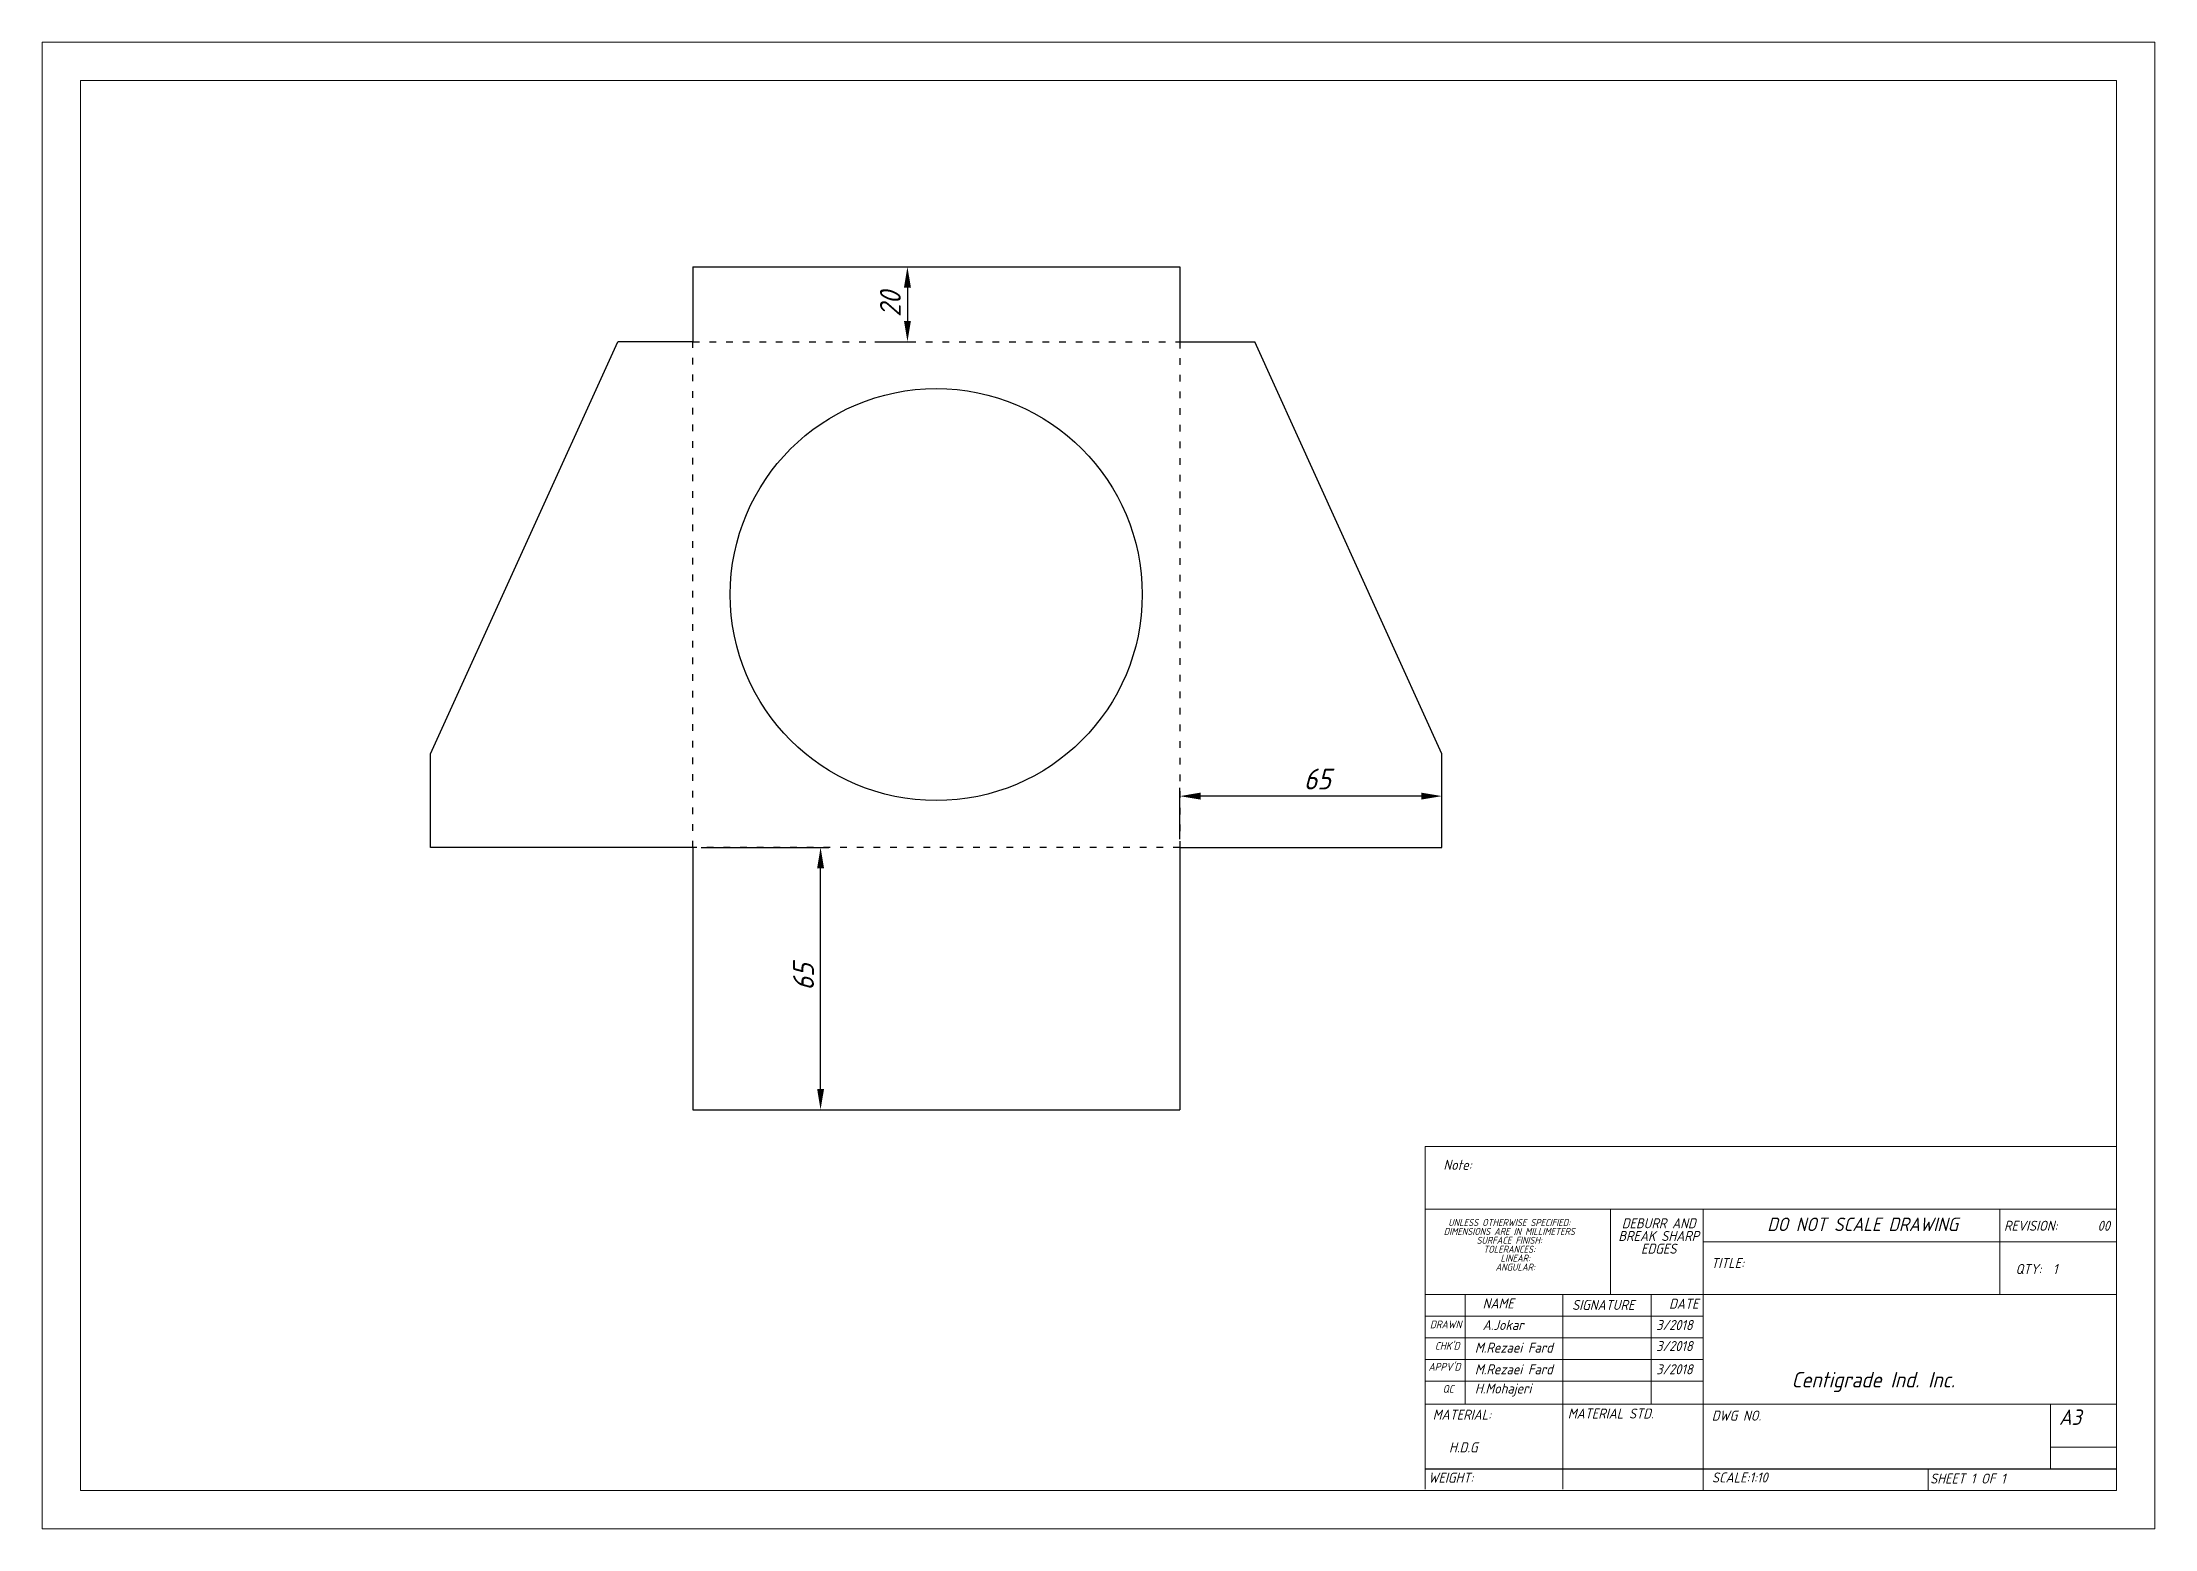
# Model space of a CAD drawing. Header units: millimetres. Extents: x 1506 to 5313, y 7415 to 10093.
import ezdxf

# ---------------------------------------------------------------- set-up
doc = ezdxf.new("R2010")
doc.units = ezdxf.units.MM
doc.linetypes.add('ACAD_ISO03W100', pattern=[30, 12, -18])
doc.linetypes.add('SLD-Solid', pattern=[0])
doc.styles.add('GENISO', font='geniso.shx', dxfattribs={"oblique": 15})
doc.dimstyles.new('Scale 1B2', dxfattribs={"dimscale": 15, "dimtxt": 2.5, "dimasz": 2.5, "dimexe": 1, "dimexo": 1, "dimgap": 0.8, "dimtad": 1, "dimdec": 0, "dimlfac": 0.5, "dimzin": 0, "dimtxsty": 'GENISO', "dimcen": 2.5, "dimclrd": 1, "dimclre": 1, "dimclrt": 256, "dimadec": 0, "dimazin": 0, "dimtfac": 1, "dimtdec": 0, "dimtmove": 0, "dimatfit": 3, "dimfxl": 1, "dimtzin": 0, "dimlwd": -1, "dimlwe": -1, "dimarcsym": 0})

# ---------------------------------------------------------------- blocks, each defined once
blk = doc.blocks.new('*D20')
at = {"color": 1, "transparency": 16777216}
for p, q in [((2693.5, 8642.8), (2923.8, 8642.8)), ((2908.8, 8207.8), (2908.8, 8605.3)), ((2693.5, 8170.3), (2923.8, 8170.3))]:
    blk.add_line(p, q, dxfattribs=at)
for points in [[(2902.6, 8605.3), (2915.1, 8605.3), (2908.8, 8642.8)], [(2902.6, 8207.8), (2915.1, 8207.8), (2908.8, 8170.3)]]:
    blk.add_solid(points, dxfattribs=at)
at = {"layer": 'Defpoints', "color": 0, "transparency": 16777216}
for p in [(2678.5, 8642.8), (2908.8, 8642.8), (2678.5, 8170.3)]:
    blk.add_point(p, dxfattribs=at)
at = {"transparency": 16777216, "insert": (2878.1, 8409.4), "char_height": 37.5, "attachment_point": 5, "rotation": 90, "style": 'GENISO'}
blk.add_mtext('65', dxfattribs=at)
blk = doc.blocks.new('*D23')
at = {"color": 1, "transparency": 16777216}
for p, q in [((3556, 8657.8), (3556, 8750.2)), ((3991, 8735.2), (3593.5, 8735.2)), ((4028.5, 8657.8), (4028.5, 8750.2))]:
    blk.add_line(p, q, dxfattribs=at)
for points in [[(3593.5, 8741.5), (3593.5, 8729), (3556, 8735.2)], [(3991, 8741.5), (3991, 8729), (4028.5, 8735.2)]]:
    blk.add_solid(points, dxfattribs=at)
at = {"layer": 'Defpoints', "color": 0, "transparency": 16777216}
for p in [(3556, 8735.2), (3556, 8642.8), (4028.5, 8642.8)]:
    blk.add_point(p, dxfattribs=at)
at = {"transparency": 16777216, "insert": (3803.8, 8766), "char_height": 37.5, "attachment_point": 5, "style": 'GENISO'}
blk.add_mtext('65', dxfattribs=at)
blk = doc.blocks.new('*D24')
at = {"color": 1, "transparency": 16777216}
for p, q in [((3006.5, 9689), (3080.3, 9689)), ((3065.3, 9651.5), (3065.3, 9591.5)), ((3006.5, 9554), (3080.3, 9554))]:
    blk.add_line(p, q, dxfattribs=at)
for points in [[(3059.1, 9651.5), (3071.6, 9651.5), (3065.3, 9689)], [(3059.1, 9591.5), (3071.6, 9591.5), (3065.3, 9554)]]:
    blk.add_solid(points, dxfattribs=at)
at = {"layer": 'Defpoints', "color": 0, "transparency": 16777216}
for p in [(2991.5, 9689), (2991.5, 9554), (3065.3, 9554)]:
    blk.add_point(p, dxfattribs=at)
at = {"transparency": 16777216, "insert": (3034.6, 9621.5), "char_height": 37.5, "attachment_point": 5, "rotation": 90, "style": 'GENISO'}
blk.add_mtext('20', dxfattribs=at)

msp = doc.modelspace()

# ---------------------------------------------------------------- linework, layer by layer
for p, q in [((2678.5, 9689), (3556, 9689)), ((2678.5, 9689), (2678.5, 9554)), ((3556, 9689), (3556, 9554)), ((2206, 8811.5), (2543.5, 9554)), ((2678.5, 9554), (2543.5, 9554)), ((3556, 9554), (3691, 9554)), ((4028.5, 8811.5), (3691, 9554)), ((2206, 8642.8), (2206, 8811.5)), ((4028.5, 8642.8), (4028.5, 8811.5)), ((2678.5, 8642.8), (2206, 8642.8)), ((2678.5, 8642.8), (2678.5, 8170.3)), ((3556, 8642.8), (4028.5, 8642.8)), ((3556, 8642.8), (3635.7, 8642.8)), ((3556, 8642.8), (3556, 8170.3)), ((2678.5, 8170.3), (3556, 8170.3)), ((3998.4, 7523), (5244, 7523))]:
    msp.add_line(p, q)
at = {"linetype": 'ACAD_ISO03W100'}
for p, q in [((2678.5, 8642.8), (2678.5, 9554)), ((2678.5, 9554), (3556, 9554)), ((3556, 9554), (3556, 8642.8)), ((3556, 8642.8), (2678.5, 8642.8))]:
    msp.add_line(p, q, dxfattribs=at)
at = {"color": 7, "linetype": 'SLD-Solid', "lineweight": 0}
for p, q in [((3998.4, 8104), (5244, 8104)), ((3998.4, 8104), (3998.4, 7990.8)), ((3998.4, 7990.8), (5244, 7990.8)), ((3998.4, 7990.8), (3998.4, 7486.3)), ((4332.3, 7990.8), (4332.3, 7837.2)), ((4499.2, 7990.8), (4499.2, 7484)), ((5033.9, 7837.2), (5033.9, 7990.8)), ((5244, 7932.3), (4499.2, 7932.3)), ((5244, 7837.2), (3998.4, 7837.2)), ((4070, 7837.2), (4070, 7640)), ((4246, 7837.2), (4246, 7486.3)), ((4405.7, 7837.2), (4405.7, 7640)), ((4499.2, 7486.3), (4499.2, 7837.2)), ((4499.2, 7798.2), (3998.4, 7798.2)), ((4499.2, 7759.2), (3998.4, 7759.2)), ((4499.2, 7720.2), (3998.4, 7720.2)), ((4499.2, 7681.2), (3998.4, 7681.2)), ((4093.8, 7640), (3998.4, 7640)), ((4093.8, 7640), (5244, 7640)), ((5124.8, 7523), (5124.8, 7640)), ((5244, 7562), (5124.8, 7562)), ((4904.6, 7484), (4904.6, 7523))]:
    msp.add_line(p, q, dxfattribs=at)
for points in [[(1506.4, 10093.5), (5312.8, 10093.5), (5312.8, 7415.3), (1506.4, 7415.3)], [(1575.2, 10024.7), (5244, 10024.7), (5244, 7484), (1575.2, 7484)]]:
    msp.add_lwpolyline(points, close=True, dxfattribs=at)
msp.add_circle((3117.2, 9098.4), 371.2)

# ---------------------------------------------------------------- texts
at = {"attachment_point": 5, "style": 'GENISO'}
for s, insert, char_height in [('Note:', (4056.5, 8070.9), 18.08), ('DIMENSIONS ARE IN MILLIMETERS', (4149.7, 7950.9), 12.658), ('UNLESS OTHERWISE SPECIFIED:', (4149.7, 7967), 12.658), ('DEBURR AND', (4419, 7965.6), 18.08), ('DO NOT SCALE DRAWING', (4786.4, 7963.7), 24.343), ('REVISION:       00', (5136.6, 7961.1), 18.084), ('SURFACE FINISH:', (4149.7, 7934.9), 12.658), ('TOLERANCES:', (4149.7, 7918.8), 12.658), ('BREAK SHARP', (4419, 7942.7), 18.084), ('EDGES', (4419, 7919.8), 18.08), ('ANGULAR:', (4160.5, 7886.7), 12.66), ('LINEAR:', (4160.5, 7902.8), 12.66), ('TITLE:', (4543.1, 7893.9), 18.08), ('QTY:  1', (5099.7, 7883.2), 18.08), ('NAME', (4129.8, 7821.1), 18.08), ('SIGNATURE', (4319.1, 7818.5), 18.08), ('DATE', (4464.1, 7820.6), 18.08), ('DRAWN', (4035.2, 7783.4), 13.91), ('A.Jokar', (4138.7, 7782.4), 18.08), ('3/2018', (4447.4, 7782.3), 18.08), ("CHK'D", (4037.9, 7744.6), 13.91), ('M.Rezaei Fard', (4158, 7741.6), 18.084), ('3/2018', (4447.4, 7744.4), 18.08), ("APPV'D", (4033, 7707.1), 13.91), ('M.Rezaei Fard', (4158, 7702.6), 18.084), ('3/2018', (4447.4, 7702.6), 18.08), ('Centigrade Ind. Inc.', (4805.4, 7679.6), 27.821), ('QC', (4039.6, 7667.2), 13.91), ('H.Mohajeri', (4138.7, 7665.2), 18.08), ('MATERIAL:', (4064.4, 7620.8), 18.08), ('MATERIAL STD.', (4332.5, 7622.8), 18.084), ('DWG NO.', (4559.1, 7619.1), 18.08), ('A3', (5160.3, 7616.2), 27.82), ('H.D.G', (4066.9, 7561.9), 18.08), ('WEIGHT:', (4044.5, 7507.2), 18.08), ('SCALE:1:10', (4565.1, 7507.6), 18.08), ('SHEET 1 OF 1', (4976, 7505.7), 18.084)]:
    msp.add_mtext(s, dxfattribs=dict(at, insert=insert, char_height=char_height))

# ---------------------------------------------------------------- dimensions: what is measured, and where the dimension line sits
dim = msp.add_linear_dim(base=(3065.3, 9554), p1=(2991.5, 9689), p2=(2991.5, 9554), angle=90, text='20', dimstyle='Scale 1B2')
dim.commit()
dim.dimension.update_dxf_attribs({"geometry": '*D24', "text_midpoint": (3034.6, 9621.5)})
dim = msp.add_linear_dim(base=(3556, 8735.2), p1=(4028.5, 8642.8), p2=(3556, 8642.8), text='65', dimstyle='Scale 1B2')
dim.commit()
dim.dimension.update_dxf_attribs({"geometry": '*D23', "text_midpoint": (3803.8, 8735.2), "dimtype": 160})
dim = msp.add_linear_dim(base=(2908.8, 8642.8), p1=(2678.5, 8170.3), p2=(2678.5, 8642.8), angle=90, text='65', dimstyle='Scale 1B2')
dim.commit()
dim.dimension.update_dxf_attribs({"geometry": '*D20', "text_midpoint": (2908.8, 8409.4), "dimtype": 160})

doc.saveas('drawing.dxf')
